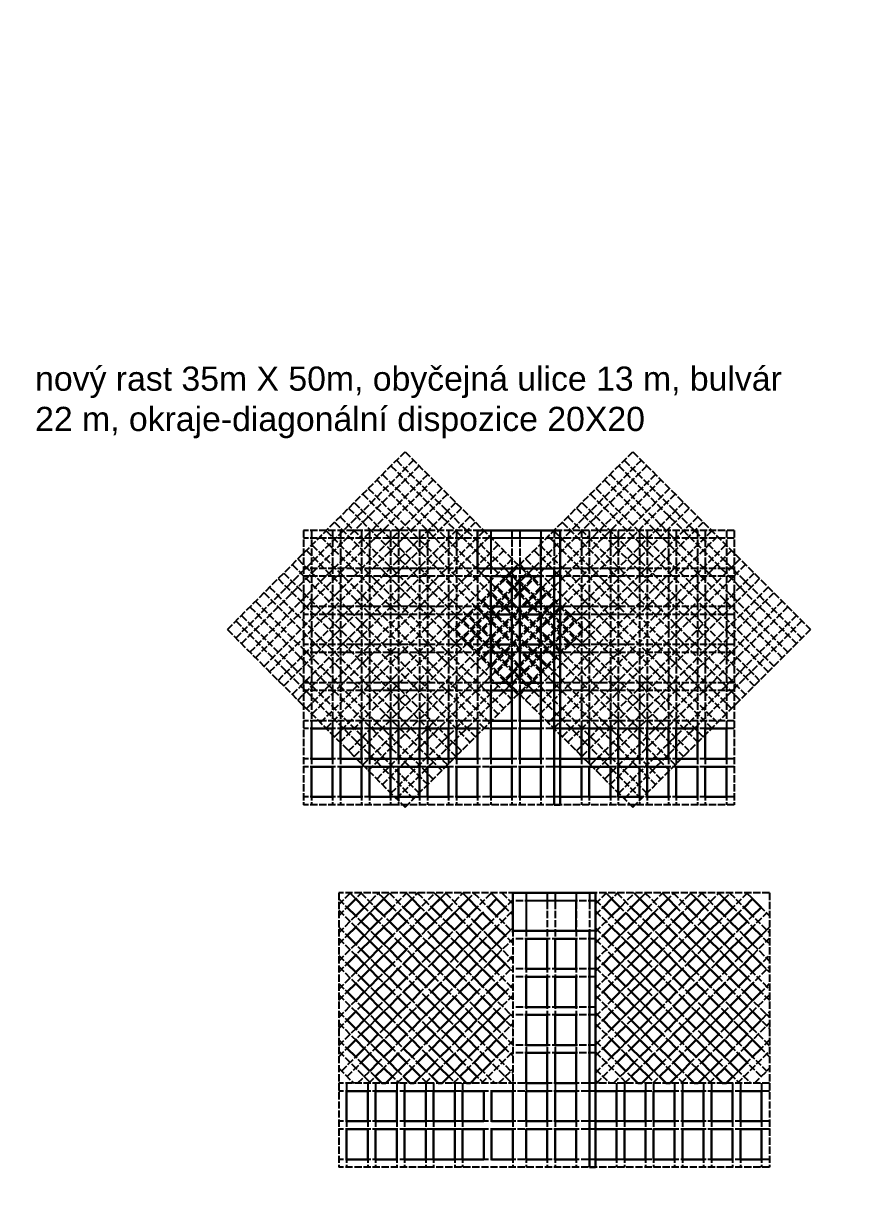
# Model space of a CAD drawing. Header units: millimetres. Extents: x -14568604 to 2614826, y -15966657 to 4339860.
# Drawn here: x -10697093 to -9324508, y 463822 to 2401841 of the extents above; entities that cross this region are included whole.
import ezdxf

# ---------------------------------------------------------------- set-up
doc = ezdxf.new("R2010")
doc.units = ezdxf.units.MM
doc.linetypes.add('ACAD_ISO02W100', pattern=[15, 12, -3])
doc.layers.add('master plan', color=7, linetype='Continuous', lineweight=30)
doc.layers.add('vodní plocha', color=130, linetype='Continuous', lineweight=30)
doc.layers.add('občanská vybavenost', color=170, linetype='Continuous')
doc.layers.add('základní mřížka', color=50, linetype='ACAD_ISO02W100')
doc.styles.get("Standard").update_dxf_attribs({"font": 'arial.ttf'})

msp = doc.modelspace()

# ---------------------------------------------------------------- linework, layer by layer
at = {"layer": 'master plan', "ltscale": 1000}
for p, q in [((-10161208.494, 939120.304), (-10147066.346, 953262.451)), ((-10147066.346, 953262.451), (-10132924.21, 939120.316)), ((-9737539.434, 939120.316), (-9723397.286, 953262.463)), ((-9723397.286, 953262.463), (-9709255.151, 939120.328)), ((-10147066.358, 924978.168), (-10161208.494, 939120.304)), ((-10132924.21, 939120.316), (-10147066.358, 924978.168)), ((-9723397.298, 924978.18), (-9737539.434, 939120.316)), ((-9709255.151, 939120.328), (-9723397.298, 924978.18))]:
    msp.add_line(p, q, dxfattribs=at)
for points in [[(-9923343.665, 1486912.282), (-9888343.665, 1486912.282), (-9888343.665, 1436912.282), (-9923343.665, 1436912.282), (-9923343.665, 1486912.282)], [(-9875343.665, 1486912.282), (-9875343.665, 1436912.282), (-9840343.665, 1436912.282), (-9840343.665, 1486912.282), (-9875343.665, 1486912.282)], [(-9923343.652, 1423912.277), (-9888343.652, 1423912.277), (-9888343.652, 1373912.277), (-9923343.652, 1373912.277), (-9923343.652, 1423912.277)], [(-9875343.652, 1423912.277), (-9875343.652, 1373912.277), (-9840343.652, 1373912.277), (-9840343.652, 1423912.277), (-9875343.652, 1423912.277)], [(-9923343.652, 1360912.277), (-9888343.652, 1360912.277), (-9888343.652, 1310912.277), (-9923343.652, 1310912.277), (-9923343.652, 1360912.277)], [(-9875343.652, 1360912.277), (-9875343.652, 1310912.277), (-9840343.652, 1310912.277), (-9840343.652, 1360912.277), (-9875343.652, 1360912.277)], [(-9923343.652, 1297912.277), (-9888343.652, 1297912.277), (-9888343.652, 1247912.277), (-9923343.652, 1247912.277), (-9923343.652, 1297912.277)], [(-9875343.652, 1297912.277), (-9875343.652, 1247912.277), (-9840343.652, 1247912.277), (-9840343.652, 1297912.277), (-9875343.652, 1297912.277)], [(-10220343.652, 1234912.277), (-10185343.652, 1234912.277), (-10185343.652, 1184912.277), (-10220343.652, 1184912.277), (-10220343.652, 1234912.277)], [(-10172343.652, 1234912.277), (-10172343.652, 1184912.277), (-10137343.652, 1184912.277), (-10137343.652, 1234912.277), (-10172343.652, 1234912.277)], [(-10124343.652, 1234912.272), (-10089343.652, 1234912.272), (-10089343.652, 1184912.272), (-10124343.652, 1184912.272), (-10124343.652, 1234912.272)], [(-10076343.652, 1234912.272), (-10076343.652, 1184912.272), (-10041343.652, 1184912.272), (-10041343.652, 1234912.272), (-10076343.652, 1234912.272)], [(-10028343.652, 1234912.267), (-9993343.652, 1234912.267), (-9993343.652, 1184912.267), (-10028343.652, 1184912.267), (-10028343.652, 1234912.267)], [(-9980343.652, 1234912.267), (-9980343.652, 1184912.267), (-9945343.652, 1184912.267), (-9945343.652, 1234912.267), (-9980343.652, 1234912.267)], [(-9923343.652, 1234912.277), (-9888343.652, 1234912.277), (-9888343.652, 1184912.277), (-9923343.652, 1184912.277), (-9923343.652, 1234912.277)], [(-9875343.652, 1234912.277), (-9875343.652, 1184912.277), (-9840343.652, 1184912.277), (-9840343.652, 1234912.277), (-9875343.652, 1234912.277)], [(-9808343.652, 1234912.277), (-9773343.652, 1234912.277), (-9773343.652, 1184912.277), (-9808343.652, 1184912.277), (-9808343.652, 1234912.277)], [(-9760343.652, 1234912.277), (-9760343.652, 1184912.277), (-9725343.652, 1184912.277), (-9725343.652, 1234912.277), (-9760343.652, 1234912.277)], [(-9712343.652, 1234912.277), (-9677343.652, 1234912.277), (-9677343.652, 1184912.277), (-9712343.652, 1184912.277), (-9712343.652, 1234912.277)], [(-9664343.652, 1234912.277), (-9664343.652, 1184912.277), (-9629343.652, 1184912.277), (-9629343.652, 1234912.277), (-9664343.652, 1234912.277)], [(-9616343.652, 1234912.277), (-9581343.652, 1234912.277), (-9581343.652, 1184912.277), (-9616343.652, 1184912.277), (-9616343.652, 1234912.277)], [(-9568343.652, 1234912.277), (-9568343.652, 1184912.277), (-9533343.652, 1184912.277), (-9533343.652, 1234912.277), (-9568343.652, 1234912.277)], [(-10220343.652, 1171912.277), (-10185343.652, 1171912.277), (-10185343.652, 1121912.277), (-10220343.652, 1121912.277), (-10220343.652, 1171912.277)], [(-10172343.652, 1171912.277), (-10172343.652, 1121912.277), (-10137343.652, 1121912.277), (-10137343.652, 1171912.277), (-10172343.652, 1171912.277)], [(-10124343.652, 1171912.277), (-10089343.652, 1171912.277), (-10089343.652, 1121912.277), (-10124343.652, 1121912.277), (-10124343.652, 1171912.277)], [(-10076343.652, 1171912.277), (-10076343.652, 1121912.277), (-10041343.652, 1121912.277), (-10041343.652, 1171912.277), (-10076343.652, 1171912.277)], [(-10028343.652, 1171912.277), (-9993343.652, 1171912.277), (-9993343.652, 1121912.277), (-10028343.652, 1121912.277), (-10028343.652, 1171912.277)], [(-9980343.652, 1171912.277), (-9980343.652, 1121912.277), (-9945343.652, 1121912.277), (-9945343.652, 1171912.277), (-9980343.652, 1171912.277)], [(-9923343.652, 1171912.277), (-9888343.652, 1171912.277), (-9888343.652, 1121912.277), (-9923343.652, 1121912.277), (-9923343.652, 1171912.277)], [(-9875343.652, 1171912.277), (-9875343.652, 1121912.277), (-9840343.652, 1121912.277), (-9840343.652, 1171912.277), (-9875343.652, 1171912.277)], [(-9808343.652, 1171912.277), (-9773343.652, 1171912.277), (-9773343.652, 1121912.277), (-9808343.652, 1121912.277), (-9808343.652, 1171912.277)], [(-9760343.652, 1171912.277), (-9760343.652, 1121912.277), (-9725343.652, 1121912.277), (-9725343.652, 1171912.277), (-9760343.652, 1171912.277)], [(-9712343.652, 1171912.277), (-9677343.652, 1171912.277), (-9677343.652, 1121912.277), (-9712343.652, 1121912.277), (-9712343.652, 1171912.277)], [(-9664343.652, 1171912.277), (-9664343.652, 1121912.277), (-9629343.652, 1121912.277), (-9629343.652, 1171912.277), (-9664343.652, 1171912.277)], [(-9616343.652, 1171912.277), (-9581343.652, 1171912.277), (-9581343.652, 1121912.277), (-9616343.652, 1121912.277), (-9616343.652, 1171912.277)], [(-9568343.652, 1171912.277), (-9568343.652, 1121912.277), (-9533343.652, 1121912.277), (-9533343.652, 1171912.277), (-9568343.652, 1171912.277)], [(-10086255.151, 939120.328), (-10100397.286, 924978.192), (-10114539.422, 939120.328), (-10100397.286, 953262.463), (-10086255.151, 939120.328)], [(-10053728.251, 924978.18), (-10039586.115, 939120.316), (-10053728.251, 953262.451), (-10067870.386, 939120.316), (-10053728.251, 924978.18)], [(-9993198.353, 939401.649), (-10007340.501, 925259.502), (-10021482.636, 939401.637), (-10007340.489, 953543.785), (-9993198.353, 939401.649)], [(-9946247.996, 939120.316), (-9960390.132, 924978.18), (-9974532.267, 939120.316), (-9960390.132, 953262.451), (-9946247.996, 939120.316)], [(-9913721.084, 924978.18), (-9899578.949, 939120.316), (-9913721.084, 953262.451), (-9927863.22, 939120.316), (-9913721.084, 924978.18)], [(-9662586.091, 939120.34), (-9676728.227, 924978.204), (-9690870.362, 939120.34), (-9676728.227, 953262.475), (-9662586.091, 939120.34)], [(-9630059.191, 924978.192), (-9615917.056, 939120.328), (-9630059.191, 953262.463), (-9644201.327, 939120.328), (-9630059.191, 924978.192)], [(-9569529.294, 939401.661), (-9583671.441, 925259.514), (-9597813.577, 939401.649), (-9583671.429, 953543.797), (-9569529.294, 939401.661)], [(-9522578.937, 939120.328), (-9536721.072, 924978.192), (-9550863.208, 939120.328), (-9536721.072, 953262.463), (-9522578.937, 939120.328)], [(-9490052.025, 924978.192), (-9475909.889, 939120.328), (-9490052.025, 953262.463), (-9504194.16, 939120.328), (-9490052.025, 924978.192)], [(-10109589.675, 915785.804), (-10123731.822, 901643.656), (-10137873.958, 915785.792), (-10123731.81, 929927.94), (-10109589.675, 915785.804)], [(-10062920.639, 915785.792), (-10077062.775, 901643.656), (-10091204.91, 915785.792), (-10077062.775, 929927.928), (-10062920.639, 915785.792)], [(-10044535.863, 915785.792), (-10030393.727, 901643.656), (-10016251.591, 915785.792), (-10030393.727, 929927.928), (-10044535.863, 915785.792)], [(-9969582.52, 915785.792), (-9983724.668, 901643.644), (-9997866.803, 915785.78), (-9983724.656, 929927.928), (-9969582.52, 915785.792)], [(-9922913.472, 915785.792), (-9937055.608, 901643.656), (-9951197.744, 915785.792), (-9937055.608, 929927.928), (-9922913.472, 915785.792)], [(-9685920.615, 915785.816), (-9700062.763, 901643.668), (-9714204.898, 915785.804), (-9700062.751, 929927.952), (-9685920.615, 915785.816)], [(-9639251.579, 915785.804), (-9653393.715, 901643.668), (-9667535.851, 915785.804), (-9653393.715, 929927.94), (-9639251.579, 915785.804)], [(-9620866.803, 915785.804), (-9606724.668, 901643.668), (-9592582.532, 915785.804), (-9606724.668, 929927.94), (-9620866.803, 915785.804)], [(-9545913.46, 915785.804), (-9560055.608, 901643.656), (-9574197.744, 915785.792), (-9560055.596, 929927.94), (-9545913.46, 915785.804)], [(-9499244.413, 915785.804), (-9513386.548, 901643.668), (-9527528.684, 915785.804), (-9513386.548, 929927.94), (-9499244.413, 915785.804)], [(-10147066.346, 878309.133), (-10132924.21, 892451.268), (-10147066.346, 906593.404), (-10161208.482, 892451.268), (-10147066.346, 878309.133)], [(-10086255.163, 892451.268), (-10100397.298, 878309.133), (-10114539.434, 892451.268), (-10100397.298, 906593.404), (-10086255.163, 892451.268)], [(-10053728.251, 878309.133), (-10039586.115, 892451.268), (-10053728.251, 906593.404), (-10067870.386, 892451.268), (-10053728.251, 878309.133)], [(-10007059.191, 878309.121), (-9992917.056, 892451.256), (-10007059.191, 906593.392), (-10021201.327, 892451.256), (-10007059.191, 878309.121)], [(-9946247.996, 892451.268), (-9960390.132, 878309.133), (-9974532.267, 892451.268), (-9960390.132, 906593.404), (-9946247.996, 892451.268)], [(-9899578.949, 892451.268), (-9913721.084, 878309.133), (-9927863.22, 892451.268), (-9913721.084, 906593.404), (-9899578.949, 892451.268)], [(-9723397.286, 878309.145), (-9709255.151, 892451.28), (-9723397.286, 906593.416), (-9737539.422, 892451.28), (-9723397.286, 878309.145)], [(-9662586.103, 892451.28), (-9676728.239, 878309.145), (-9690870.374, 892451.28), (-9676728.239, 906593.416), (-9662586.103, 892451.28)], [(-9630059.191, 878309.145), (-9615917.056, 892451.28), (-9630059.191, 906593.416), (-9644201.327, 892451.28), (-9630059.191, 878309.145)], [(-9583390.132, 878309.133), (-9569247.996, 892451.268), (-9583390.132, 906593.404), (-9597532.267, 892451.268), (-9583390.132, 878309.133)], [(-9522578.937, 892451.28), (-9536721.072, 878309.145), (-9550863.208, 892451.28), (-9536721.072, 906593.416), (-9522578.937, 892451.28)], [(-9475909.889, 892451.28), (-9490052.025, 878309.145), (-9504194.16, 892451.28), (-9490052.025, 906593.416), (-9475909.889, 892451.28)], [(-10109589.687, 869116.745), (-10123731.834, 854974.597), (-10137873.97, 869116.733), (-10123731.822, 883258.88), (-10109589.687, 869116.745)], [(-10062920.639, 869116.745), (-10077062.775, 854974.609), (-10091204.91, 869116.745), (-10077062.775, 883258.88), (-10062920.639, 869116.745)], [(-10044535.851, 869116.733), (-10030393.715, 854974.597), (-10016251.579, 869116.733), (-10030393.715, 883258.868), (-10044535.851, 869116.733)], [(-9969582.52, 869116.745), (-9983724.668, 854974.597), (-9997866.803, 869116.733), (-9983724.656, 883258.88), (-9969582.52, 869116.745)], [(-9922913.472, 869116.745), (-9937055.608, 854974.609), (-9951197.744, 869116.745), (-9937055.608, 883258.88), (-9922913.472, 869116.745)], [(-9865059.191, 887113.161), (-9830059.191, 887113.161), (-9830059.191, 837113.161), (-9865059.191, 837113.161), (-9865059.191, 887113.161)], [(-9817059.191, 887113.161), (-9817059.191, 837113.161), (-9782059.191, 837113.161), (-9782059.191, 887113.161), (-9817059.191, 887113.161)], [(-9685920.627, 869116.757), (-9700062.775, 854974.609), (-9714204.91, 869116.745), (-9700062.763, 883258.892), (-9685920.627, 869116.757)], [(-9639251.579, 869116.757), (-9653393.715, 854974.621), (-9667535.851, 869116.757), (-9653393.715, 883258.892), (-9639251.579, 869116.757)], [(-9620866.791, 869116.745), (-9606724.656, 854974.609), (-9592582.52, 869116.745), (-9606724.656, 883258.88), (-9620866.791, 869116.745)], [(-9545913.46, 869116.757), (-9560055.608, 854974.609), (-9574197.744, 869116.745), (-9560055.596, 883258.892), (-9545913.46, 869116.757)], [(-9499244.413, 869116.757), (-9513386.548, 854974.621), (-9527528.684, 869116.757), (-9513386.548, 883258.892), (-9499244.413, 869116.757)], [(-10147066.358, 831640.073), (-10132924.222, 845782.209), (-10147066.358, 859924.344), (-10161208.494, 845782.209), (-10147066.358, 831640.073)], [(-10086255.163, 845782.221), (-10100397.298, 831640.085), (-10114539.434, 845782.221), (-10100397.298, 859924.356), (-10086255.163, 845782.221)], [(-10053728.239, 831640.073), (-10039586.103, 845782.209), (-10053728.239, 859924.344), (-10067870.374, 845782.209), (-10053728.239, 831640.073)], [(-10007059.191, 831640.073), (-9992917.056, 845782.209), (-10007059.191, 859924.344), (-10021201.327, 845782.209), (-10007059.191, 831640.073)], [(-9946247.996, 845782.221), (-9960390.144, 831640.073), (-9974532.279, 845782.209), (-9960390.132, 859924.356), (-9946247.996, 845782.221)], [(-9927863.232, 845782.209), (-9913721.096, 831640.073), (-9899578.961, 845782.209), (-9913721.096, 859924.344), (-9927863.232, 845782.209)], [(-9723397.298, 831640.085), (-9709255.163, 845782.221), (-9723397.298, 859924.356), (-9737539.434, 845782.221), (-9723397.298, 831640.085)], [(-9662586.103, 845782.233), (-9676728.239, 831640.097), (-9690870.374, 845782.233), (-9676728.239, 859924.368), (-9662586.103, 845782.233)], [(-9630059.179, 831640.085), (-9615917.044, 845782.221), (-9630059.179, 859924.356), (-9644201.315, 845782.221), (-9630059.179, 831640.085)], [(-9583390.132, 831640.085), (-9569247.996, 845782.221), (-9583390.132, 859924.356), (-9597532.267, 845782.221), (-9583390.132, 831640.085)], [(-9522578.937, 845782.233), (-9536721.084, 831640.085), (-9550863.22, 845782.221), (-9536721.072, 859924.368), (-9522578.937, 845782.233)], [(-9504194.172, 845782.221), (-9490052.037, 831640.085), (-9475909.901, 845782.221), (-9490052.037, 859924.356), (-9504194.172, 845782.221)], [(-10109589.687, 822447.697), (-10123731.834, 808305.549), (-10137873.97, 822447.685), (-10123731.822, 836589.833), (-10109589.687, 822447.697)], [(-10062920.627, 822447.685), (-10077062.763, 808305.549), (-10091204.898, 822447.685), (-10077062.763, 836589.821), (-10062920.627, 822447.685)], [(-10044535.851, 822447.685), (-10030393.715, 808305.549), (-10016251.579, 822447.685), (-10030393.715, 836589.821), (-10044535.851, 822447.685)], [(-9983724.668, 808305.549), (-9969582.532, 822447.685), (-9983724.668, 836589.821), (-9997866.803, 822447.685), (-9983724.668, 808305.549)], [(-9937055.62, 808305.549), (-9922913.484, 822447.685), (-9937055.62, 836589.821), (-9951197.756, 822447.685), (-9937055.62, 808305.549)], [(-9685920.627, 822447.709), (-9700062.775, 808305.561), (-9714204.91, 822447.697), (-9700062.763, 836589.845), (-9685920.627, 822447.709)], [(-9639251.567, 822447.697), (-9653393.703, 808305.561), (-9667535.839, 822447.697), (-9653393.703, 836589.833), (-9639251.567, 822447.697)], [(-9620866.791, 822447.697), (-9606724.656, 808305.561), (-9592582.52, 822447.697), (-9606724.656, 836589.833), (-9620866.791, 822447.697)], [(-9560055.608, 808305.561), (-9545913.472, 822447.697), (-9560055.608, 836589.833), (-9574197.744, 822447.697), (-9560055.608, 808305.561)], [(-9513386.56, 808305.561), (-9499244.425, 822447.697), (-9513386.56, 836589.833), (-9527528.696, 822447.697), (-9513386.56, 808305.561)], [(-9865059.179, 824113.156), (-9830059.179, 824113.156), (-9830059.179, 774113.156), (-9865059.179, 774113.156), (-9865059.179, 824113.156)], [(-9817059.179, 824113.156), (-9817059.179, 774113.156), (-9782059.179, 774113.156), (-9782059.179, 824113.156), (-9817059.179, 824113.156)], [(-10147066.358, 784971.026), (-10132924.222, 799113.161), (-10147066.358, 813255.297), (-10161208.494, 799113.161), (-10147066.358, 784971.026)], [(-10086255.151, 799113.161), (-10100397.286, 784971.026), (-10114539.422, 799113.161), (-10100397.286, 813255.297), (-10086255.151, 799113.161)], [(-10053728.239, 784971.026), (-10039586.103, 799113.161), (-10053728.239, 813255.297), (-10067870.374, 799113.161), (-10053728.239, 784971.026)], [(-10021201.327, 799113.161), (-10007059.191, 784971.026), (-9992917.056, 799113.161), (-10007059.191, 813255.297), (-10021201.327, 799113.161)], [(-9974532.279, 799113.161), (-9960390.144, 784971.026), (-9946248.008, 799113.161), (-9960390.144, 813255.297), (-9974532.279, 799113.161)], [(-9927863.22, 799113.149), (-9913721.084, 784971.014), (-9899578.949, 799113.149), (-9913721.084, 813255.285), (-9927863.22, 799113.149)], [(-9723397.298, 784971.038), (-9709255.163, 799113.173), (-9723397.298, 813255.309), (-9737539.434, 799113.173), (-9723397.298, 784971.038)], [(-9662586.091, 799113.173), (-9676728.227, 784971.038), (-9690870.362, 799113.173), (-9676728.227, 813255.309), (-9662586.091, 799113.173)], [(-9630059.179, 784971.038), (-9615917.044, 799113.173), (-9630059.179, 813255.309), (-9644201.315, 799113.173), (-9630059.179, 784971.038)], [(-9597532.267, 799113.173), (-9583390.132, 784971.038), (-9569247.996, 799113.173), (-9583390.132, 813255.309), (-9597532.267, 799113.173)], [(-9550863.22, 799113.173), (-9536721.084, 784971.038), (-9522578.949, 799113.173), (-9536721.084, 813255.309), (-9550863.22, 799113.173)], [(-9504194.16, 799113.161), (-9490052.025, 784971.026), (-9475909.889, 799113.161), (-9490052.025, 813255.297), (-9504194.16, 799113.161)], [(-10109589.675, 775778.637), (-10123731.822, 761636.49), (-10137873.958, 775778.625), (-10123731.81, 789920.773), (-10109589.675, 775778.637)], [(-10062920.627, 775778.637), (-10077062.763, 761636.502), (-10091204.898, 775778.637), (-10077062.763, 789920.773), (-10062920.627, 775778.637)], [(-10030393.715, 761636.502), (-10016251.579, 775778.637), (-10030393.715, 789920.773), (-10044535.851, 775778.637), (-10030393.715, 761636.502)], [(-9983724.668, 761636.502), (-9969582.532, 775778.637), (-9983724.668, 789920.773), (-9997866.803, 775778.637), (-9983724.668, 761636.502)], [(-9937055.608, 761636.49), (-9922913.472, 775778.625), (-9937055.608, 789920.761), (-9951197.744, 775778.625), (-9937055.608, 761636.49)], [(-9685920.615, 775778.649), (-9700062.763, 761636.502), (-9714204.898, 775778.637), (-9700062.751, 789920.785), (-9685920.615, 775778.649)], [(-9639251.567, 775778.649), (-9653393.703, 761636.514), (-9667535.839, 775778.649), (-9653393.703, 789920.785), (-9639251.567, 775778.649)], [(-9606724.656, 761636.514), (-9592582.52, 775778.649), (-9606724.656, 789920.785), (-9620866.791, 775778.649), (-9606724.656, 761636.514)], [(-9560055.608, 761636.514), (-9545913.472, 775778.649), (-9560055.608, 789920.785), (-9574197.744, 775778.649), (-9560055.608, 761636.514)], [(-9513386.548, 761636.502), (-9499244.413, 775778.637), (-9513386.548, 789920.773), (-9527528.684, 775778.637), (-9513386.548, 761636.502)], [(-10147066.346, 738301.966), (-10132924.21, 752444.102), (-10147066.346, 766586.237), (-10161208.482, 752444.102), (-10147066.346, 738301.966)], [(-10086255.151, 752444.114), (-10100397.286, 738301.978), (-10114539.422, 752444.114), (-10100397.286, 766586.249), (-10086255.151, 752444.114)], [(-10039586.103, 752444.114), (-10053728.239, 738301.978), (-10067870.374, 752444.114), (-10053728.239, 766586.249), (-10039586.103, 752444.114)], [(-9992917.056, 752444.114), (-10007059.191, 738301.978), (-10021201.327, 752444.114), (-10007059.191, 766586.249), (-9992917.056, 752444.114)], [(-9946247.996, 752444.102), (-9960390.132, 738301.966), (-9974532.267, 752444.102), (-9960390.132, 766586.237), (-9946247.996, 752444.102)], [(-9927863.22, 752444.102), (-9913721.084, 738301.966), (-9899578.949, 752444.102), (-9913721.084, 766586.237), (-9927863.22, 752444.102)], [(-9865059.179, 761113.156), (-9830059.179, 761113.156), (-9830059.179, 711113.156), (-9865059.179, 711113.156), (-9865059.179, 761113.156)], [(-9817059.179, 761113.156), (-9817059.179, 711113.156), (-9782059.179, 711113.156), (-9782059.179, 761113.156), (-9817059.179, 761113.156)], [(-9723397.286, 738301.978), (-9709255.151, 752444.114), (-9723397.286, 766586.249), (-9737539.422, 752444.114), (-9723397.286, 738301.978)], [(-9662586.091, 752444.126), (-9676728.227, 738301.99), (-9690870.362, 752444.126), (-9676728.227, 766586.261), (-9662586.091, 752444.126)], [(-9615917.044, 752444.126), (-9630059.179, 738301.99), (-9644201.315, 752444.126), (-9630059.179, 766586.261), (-9615917.044, 752444.126)], [(-9569247.996, 752444.126), (-9583390.132, 738301.99), (-9597532.267, 752444.126), (-9583390.132, 766586.261), (-9569247.996, 752444.126)], [(-9522578.937, 752444.114), (-9536721.072, 738301.978), (-9550863.208, 752444.114), (-9536721.072, 766586.249), (-9522578.937, 752444.114)], [(-9504194.16, 752444.114), (-9490052.025, 738301.978), (-9475909.889, 752444.114), (-9490052.025, 766586.249), (-9504194.16, 752444.114)], [(-10109589.675, 729109.59), (-10123731.822, 714967.442), (-10137873.958, 729109.578), (-10123731.81, 743251.725), (-10109589.675, 729109.59)], [(-10062920.627, 729109.59), (-10077062.763, 714967.454), (-10091204.898, 729109.59), (-10077062.763, 743251.725), (-10062920.627, 729109.59)], [(-10016251.579, 729109.59), (-10030393.715, 714967.454), (-10044535.851, 729109.59), (-10030393.715, 743251.725), (-10016251.579, 729109.59)], [(-9969582.52, 729109.578), (-9983724.656, 714967.442), (-9997866.791, 729109.578), (-9983724.656, 743251.713), (-9969582.52, 729109.578)], [(-9951197.744, 729109.578), (-9937055.608, 714967.442), (-9922913.472, 729109.578), (-9937055.608, 743251.713), (-9951197.744, 729109.578)], [(-9685920.615, 729109.602), (-9700062.763, 714967.454), (-9714204.898, 729109.59), (-9700062.751, 743251.737), (-9685920.615, 729109.602)], [(-9639251.567, 729109.602), (-9653393.703, 714967.466), (-9667535.839, 729109.602), (-9653393.703, 743251.737), (-9639251.567, 729109.602)], [(-9592582.52, 729109.602), (-9606724.656, 714967.466), (-9620866.791, 729109.602), (-9606724.656, 743251.737), (-9592582.52, 729109.602)], [(-9545913.46, 729109.59), (-9560055.596, 714967.454), (-9574197.732, 729109.59), (-9560055.596, 743251.725), (-9545913.46, 729109.59)], [(-9527528.684, 729109.59), (-9513386.548, 714967.454), (-9499244.413, 729109.59), (-9513386.548, 743251.725), (-9527528.684, 729109.59)], [(-10147066.346, 691632.918), (-10132924.21, 705775.054), (-10147066.346, 719917.19), (-10161208.482, 705775.054), (-10147066.346, 691632.918)], [(-10086255.151, 705775.066), (-10100397.298, 691632.918), (-10114539.434, 705775.054), (-10100397.286, 719917.202), (-10086255.151, 705775.066)], [(-10039586.103, 705775.066), (-10053728.251, 691632.918), (-10067870.386, 705775.054), (-10053728.239, 719917.202), (-10039586.103, 705775.066)], [(-9992917.044, 705775.054), (-10007059.191, 691632.906), (-10021201.327, 705775.042), (-10007059.179, 719917.19), (-9992917.044, 705775.054)], [(-9974532.267, 705775.054), (-9960390.132, 691632.918), (-9946247.996, 705775.054), (-9960390.132, 719917.19), (-9974532.267, 705775.054)], [(-9913721.084, 691632.918), (-9899578.949, 705775.054), (-9913721.084, 719917.19), (-9927863.22, 705775.054), (-9913721.084, 691632.918)], [(-9723397.286, 691632.93), (-9709255.151, 705775.066), (-9723397.286, 719917.202), (-9737539.422, 705775.066), (-9723397.286, 691632.93)], [(-9662586.091, 705775.078), (-9676728.239, 691632.93), (-9690870.374, 705775.066), (-9676728.227, 719917.214), (-9662586.091, 705775.078)], [(-9615917.044, 705775.078), (-9630059.191, 691632.93), (-9644201.327, 705775.066), (-9630059.179, 719917.214), (-9615917.044, 705775.078)], [(-9569247.984, 705775.066), (-9583390.132, 691632.918), (-9597532.267, 705775.054), (-9583390.12, 719917.202), (-9569247.984, 705775.066)], [(-9550863.208, 705775.066), (-9536721.072, 691632.93), (-9522578.937, 705775.066), (-9536721.072, 719917.202), (-9550863.208, 705775.066)], [(-9490052.025, 691632.93), (-9475909.889, 705775.066), (-9490052.025, 719917.202), (-9504194.16, 705775.066), (-9490052.025, 691632.93)], [(-9865059.179, 698113.156), (-9830059.179, 698113.156), (-9830059.179, 648113.156), (-9865059.179, 648113.156), (-9865059.179, 698113.156)], [(-9817059.179, 698113.156), (-9817059.179, 648113.156), (-9782059.179, 648113.156), (-9782059.179, 698113.156), (-9817059.179, 698113.156)], [(-10123731.822, 668298.395), (-10109589.687, 682440.53), (-10123731.822, 696582.666), (-10137873.958, 682440.53), (-10123731.822, 668298.395)], [(-10077062.775, 668298.395), (-10062920.639, 682440.53), (-10077062.775, 696582.666), (-10091204.91, 682440.53), (-10077062.775, 668298.395)], [(-10030393.715, 668298.383), (-10016251.579, 682440.518), (-10030393.715, 696582.654), (-10044535.851, 682440.518), (-10030393.715, 668298.383)], [(-9997866.803, 682440.518), (-9983724.668, 668298.383), (-9969582.52, 682440.53), (-9983724.656, 696582.666), (-9997866.803, 682440.518)], [(-9937055.608, 668298.395), (-9922913.472, 682440.53), (-9937055.608, 696582.666), (-9951197.744, 682440.53), (-9937055.608, 668298.395)], [(-9700062.763, 668298.407), (-9685920.627, 682440.542), (-9700062.763, 696582.678), (-9714204.898, 682440.542), (-9700062.763, 668298.407)], [(-9653393.715, 668298.407), (-9639251.579, 682440.542), (-9653393.715, 696582.678), (-9667535.851, 682440.542), (-9653393.715, 668298.407)], [(-9606724.656, 668298.395), (-9592582.52, 682440.53), (-9606724.656, 696582.666), (-9620866.791, 682440.53), (-9606724.656, 668298.395)], [(-9574197.744, 682440.53), (-9560055.608, 668298.395), (-9545913.46, 682440.542), (-9560055.596, 696582.678), (-9574197.744, 682440.53)], [(-9513386.548, 668298.407), (-9499244.413, 682440.542), (-9513386.548, 696582.678), (-9527528.684, 682440.542), (-9513386.548, 668298.407)], [(-10103546.589, 648113.161), (-10097248.008, 648113.161), (-10086255.163, 659106.006), (-10100397.298, 673248.142), (-10114539.434, 659106.006), (-10103546.589, 648113.161)], [(-10056877.541, 648113.161), (-10050578.937, 648113.161), (-10039586.103, 659105.994), (-10053728.239, 673248.13), (-10067870.386, 659106.006), (-10056877.541, 648113.161)], [(-9992917.056, 659105.994), (-10003909.889, 648113.161), (-10010208.494, 648113.161), (-10021201.327, 659105.994), (-10007059.191, 673248.13), (-9992917.056, 659105.994)], [(-9946247.996, 659106.006), (-9957240.841, 648113.161), (-9963539.446, 648113.161), (-9974532.279, 659105.994), (-9960390.132, 673248.142), (-9946248.008, 659105.994)], [(-9679877.529, 648113.173), (-9673578.949, 648113.173), (-9662586.103, 659106.018), (-9676728.239, 673248.154), (-9690870.374, 659106.018), (-9679877.529, 648113.173)], [(-9633208.482, 648113.173), (-9626909.877, 648113.173), (-9615917.044, 659106.006), (-9630059.179, 673248.142), (-9644201.327, 659106.018), (-9633208.482, 648113.173)], [(-9569247.996, 659106.006), (-9580240.829, 648113.173), (-9586539.434, 648113.173), (-9597532.267, 659106.006), (-9583390.132, 673248.142), (-9569247.996, 659106.006)], [(-9522578.937, 659106.018), (-9533571.782, 648113.173), (-9539870.386, 648113.173), (-9550863.22, 659106.006), (-9536721.072, 673248.154), (-9522578.949, 659106.006)], [(-10162059.179, 635113.156), (-10127059.179, 635113.156), (-10127059.179, 585113.156), (-10162059.179, 585113.156), (-10162059.179, 635113.156)], [(-10114059.179, 635113.156), (-10114059.179, 585113.156), (-10079059.179, 585113.156), (-10079059.179, 635113.156), (-10114059.179, 635113.156)], [(-10066059.179, 635113.151), (-10031059.179, 635113.151), (-10031059.179, 585113.151), (-10066059.179, 585113.151), (-10066059.179, 635113.151)], [(-10018059.179, 635113.151), (-10018059.179, 585113.151), (-9983059.179, 585113.151), (-9983059.179, 635113.151), (-10018059.179, 635113.151)], [(-9970059.179, 635113.146), (-9935059.179, 635113.146), (-9935059.179, 585113.146), (-9970059.179, 585113.146), (-9970059.179, 635113.146)], [(-9922059.179, 635113.146), (-9922059.179, 585113.146), (-9887059.179, 585113.146), (-9887059.179, 635113.146), (-9922059.179, 635113.146)], [(-9865059.179, 635113.156), (-9830059.179, 635113.156), (-9830059.179, 585113.156), (-9865059.179, 585113.156), (-9865059.179, 635113.156)], [(-9817059.179, 635113.156), (-9817059.179, 585113.156), (-9782059.179, 585113.156), (-9782059.179, 635113.156), (-9817059.179, 635113.156)], [(-9750059.179, 635113.156), (-9715059.179, 635113.156), (-9715059.179, 585113.156), (-9750059.179, 585113.156), (-9750059.179, 635113.156)], [(-9702059.179, 635113.156), (-9702059.179, 585113.156), (-9667059.179, 585113.156), (-9667059.179, 635113.156), (-9702059.179, 635113.156)], [(-9654059.179, 635113.156), (-9619059.179, 635113.156), (-9619059.179, 585113.156), (-9654059.179, 585113.156), (-9654059.179, 635113.156)], [(-9606059.179, 635113.156), (-9606059.179, 585113.156), (-9571059.179, 585113.156), (-9571059.179, 635113.156), (-9606059.179, 635113.156)], [(-9558059.179, 635113.156), (-9523059.179, 635113.156), (-9523059.179, 585113.156), (-9558059.179, 585113.156), (-9558059.179, 635113.156)], [(-9510059.179, 635113.156), (-9510059.179, 585113.156), (-9475059.179, 585113.156), (-9475059.179, 635113.156), (-9510059.179, 635113.156)], [(-10162059.179, 572113.156), (-10127059.179, 572113.156), (-10127059.179, 522113.156), (-10162059.179, 522113.156), (-10162059.179, 572113.156)], [(-10114059.179, 572113.156), (-10114059.179, 522113.156), (-10079059.179, 522113.156), (-10079059.179, 572113.156), (-10114059.179, 572113.156)], [(-10066059.179, 572113.156), (-10031059.179, 572113.156), (-10031059.179, 522113.156), (-10066059.179, 522113.156), (-10066059.179, 572113.156)], [(-10018059.179, 572113.156), (-10018059.179, 522113.156), (-9983059.179, 522113.156), (-9983059.179, 572113.156), (-10018059.179, 572113.156)], [(-9970059.179, 572113.156), (-9935059.179, 572113.156), (-9935059.179, 522113.156), (-9970059.179, 522113.156), (-9970059.179, 572113.156)], [(-9922059.179, 572113.156), (-9922059.179, 522113.156), (-9887059.179, 522113.156), (-9887059.179, 572113.156), (-9922059.179, 572113.156)], [(-9865059.179, 572113.156), (-9830059.179, 572113.156), (-9830059.179, 522113.156), (-9865059.179, 522113.156), (-9865059.179, 572113.156)], [(-9817059.179, 572113.156), (-9817059.179, 522113.156), (-9782059.179, 522113.156), (-9782059.179, 572113.156), (-9817059.179, 572113.156)], [(-9750059.179, 572113.156), (-9715059.179, 572113.156), (-9715059.179, 522113.156), (-9750059.179, 522113.156), (-9750059.179, 572113.156)], [(-9702059.179, 572113.156), (-9702059.179, 522113.156), (-9667059.179, 522113.156), (-9667059.179, 572113.156), (-9702059.179, 572113.156)], [(-9654059.179, 572113.156), (-9619059.179, 572113.156), (-9619059.179, 522113.156), (-9654059.179, 522113.156), (-9654059.179, 572113.156)], [(-9606059.179, 572113.156), (-9606059.179, 522113.156), (-9571059.179, 522113.156), (-9571059.179, 572113.156), (-9606059.179, 572113.156)], [(-9558059.179, 572113.156), (-9523059.179, 572113.156), (-9523059.179, 522113.156), (-9558059.179, 522113.156), (-9558059.179, 572113.156)], [(-9510059.179, 572113.156), (-9510059.179, 522113.156), (-9475059.179, 522113.156), (-9475059.179, 572113.156), (-9510059.179, 572113.156)]]:
    msp.add_lwpolyline(points, dxfattribs=at)
at = {"layer": 'občanská vybavenost', "ltscale": 1000}
for points in [[(-9923343.665, 1549912.282), (-9923343.665, 1499912.282), (-9840343.665, 1499912.282), (-9840343.665, 1549912.282), (-9923343.665, 1549912.282)], [(-9865059.191, 950113.161), (-9865059.191, 900113.161), (-9782059.191, 900113.161), (-9782059.191, 950113.161), (-9865059.191, 950113.161)]]:
    msp.add_lwpolyline(points, dxfattribs=at)
at = {"layer": 'vodní plocha', "ltscale": 1000}
for points in [[(-9808343.665, 1108912.282), (-9808343.665, 1562912.282), (-9945343.665, 1562912.282)], [(-9818343.665, 1499912.282), (-9945343.665, 1499912.282), (-9945343.665, 1562912.282)], [(-9818343.665, 1499912.282), (-9818343.665, 1108912.282)], [(-9818343.665, 1108912.282), (-9808343.665, 1108912.282)], [(-9750059.191, 509113.161), (-9750059.191, 963113.161), (-9887059.191, 963113.161)], [(-9760059.191, 900113.161), (-9887059.191, 900113.161), (-9887059.191, 963113.161)], [(-9760059.191, 900113.161), (-9760059.191, 509113.161)], [(-9760059.191, 509113.161), (-9750059.191, 509113.161)]]:
    msp.add_lwpolyline(points, dxfattribs=at)
at = {"layer": 'základní mřížka', "ltscale": 1000}
for points in [[(-10359500.11, 1398912.282), (-10065343.665, 1693068.727)], [(-10065343.659, 1693068.722), (-9771187.22, 1398912.282)], [(-9982500.11, 1398912.282), (-9688343.665, 1693068.727)], [(-9688343.659, 1693068.722), (-9394187.22, 1398912.282)], [(-10345357.974, 1384770.147), (-10051201.529, 1678926.592)], [(-10336165.586, 1375577.759), (-10042009.141, 1669734.204)], [(-10088678.183, 1669734.198), (-9794521.744, 1375577.759)], [(-10079485.795, 1678926.586), (-9785329.356, 1384770.147)], [(-9968357.974, 1384770.147), (-9674201.529, 1678926.592)], [(-9959165.586, 1375577.759), (-9665009.141, 1669734.204)], [(-9711678.183, 1669734.198), (-9417521.744, 1375577.759)], [(-9702485.795, 1678926.586), (-9408329.356, 1384770.147)], [(-10322023.451, 1361435.623), (-10027867.006, 1655592.068)], [(-10102820.319, 1655592.062), (-9808663.879, 1361435.623)], [(-9945023.451, 1361435.623), (-9650867.006, 1655592.068)], [(-9725820.319, 1655592.062), (-9431663.879, 1361435.623)], [(-10312831.062, 1352243.235), (-10018674.617, 1646399.68)], [(-10312831.062, 1352243.235), (-10018674.617, 1646399.68)], [(-10298688.927, 1338101.099), (-10004532.482, 1632257.544)], [(-10126154.842, 1632257.538), (-9831998.403, 1338101.099)], [(-10112012.707, 1646399.674), (-9817856.268, 1352243.235)], [(-10112012.707, 1646399.674), (-9817856.268, 1352243.235)], [(-9935831.062, 1352243.235), (-9641674.617, 1646399.68)], [(-9935831.062, 1352243.235), (-9641674.617, 1646399.68)], [(-9921688.927, 1338101.099), (-9627532.482, 1632257.544)], [(-9749154.842, 1632257.538), (-9454998.403, 1338101.099)], [(-9735012.707, 1646399.674), (-9440856.268, 1352243.235)], [(-9735012.707, 1646399.674), (-9440856.268, 1352243.235)], [(-10289496.539, 1328908.711), (-9995340.094, 1623065.156)], [(-10275354.403, 1314766.575), (-9981197.958, 1608923.02)], [(-10149489.366, 1608923.015), (-9855332.927, 1314766.575)], [(-10135347.231, 1623065.15), (-9841190.791, 1328908.711)], [(-9912496.539, 1328908.711), (-9618340.094, 1623065.156)], [(-9898354.403, 1314766.575), (-9604197.958, 1608923.02)], [(-9772489.366, 1608923.015), (-9478332.927, 1314766.575)], [(-9758347.231, 1623065.15), (-9464190.791, 1328908.711)], [(-10266162.015, 1305574.187), (-9972005.57, 1599730.632)], [(-10266162.006, 1305574.172), (-9972005.558, 1599730.62)], [(-10158681.769, 1599730.617), (-9864525.327, 1305574.175)], [(-10158681.754, 1599730.627), (-9864525.315, 1305574.187)], [(-9889162.015, 1305574.187), (-9595005.57, 1599730.632)], [(-9889162.006, 1305574.172), (-9595005.558, 1599730.62)], [(-9781681.769, 1599730.617), (-9487525.327, 1305574.175)], [(-9781681.754, 1599730.627), (-9487525.315, 1305574.187)], [(-10252019.87, 1291432.037), (-9957863.422, 1585588.485)], [(-10242827.482, 1282239.649), (-9948671.034, 1576396.097)], [(-10182016.293, 1576396.094), (-9887859.851, 1282239.652)], [(-10172823.905, 1585588.482), (-9878667.463, 1291432.04)], [(-9875019.87, 1291432.037), (-9580863.422, 1585588.485)], [(-9865827.482, 1282239.649), (-9571671.034, 1576396.097)], [(-9805016.293, 1576396.094), (-9510859.851, 1282239.652)], [(-9795823.905, 1585588.482), (-9501667.463, 1291432.04)], [(-9520343.665, 1562912.282), (-10233343.665, 1562912.282)], [(-10233343.665, 1562912.282), (-10233343.665, 1108912.282)], [(-10228685.346, 1268097.513), (-9934528.898, 1562253.961)], [(-10220343.665, 1562912.282), (-10220343.665, 1108912.282)], [(-10219492.958, 1258905.125), (-9925336.51, 1553061.573)], [(-10219492.958, 1258905.125), (-9925336.51, 1553061.573)], [(-10205350.817, 1553061.57), (-9911194.375, 1258905.128)], [(-10205350.817, 1553061.57), (-9911194.375, 1258905.128)], [(-10196158.429, 1562253.958), (-9902001.987, 1268097.516)], [(-10185343.665, 1562912.282), (-10185343.665, 1108912.282)], [(-10185343.665, 1562912.282), (-10185343.665, 1108912.282)], [(-10172343.665, 1562912.282), (-10172343.665, 1108912.282)], [(-10137343.665, 1562912.282), (-10137343.665, 1108912.282)], [(-10137343.665, 1562912.282), (-10137343.665, 1108912.282)], [(-10124343.665, 1562912.282), (-10124343.665, 1108912.282)], [(-10089343.665, 1562912.282), (-10089343.665, 1107912.282)], [(-10089343.665, 1562912.282), (-10089343.665, 1107912.282)], [(-10076343.665, 1562912.282), (-10076343.665, 1107912.282)], [(-10041343.665, 1562912.282), (-10041343.665, 1108912.282)], [(-10041343.665, 1562912.282), (-10041343.665, 1108912.282)], [(-10028343.665, 1562912.282), (-10028343.665, 1108912.282)], [(-9993343.665, 1562912.282), (-9993343.665, 1108912.282)], [(-9980343.665, 1562912.282), (-9980343.665, 1108912.282)], [(-9945343.665, 1562912.282), (-9945343.665, 1108912.282)], [(-9923343.665, 1562912.282), (-9923343.665, 1108912.282)], [(-9888343.665, 1562912.282), (-9888343.665, 1107912.282)], [(-9875343.665, 1562912.282), (-9875343.665, 1107912.282)], [(-9851685.346, 1268097.513), (-9557528.898, 1562253.961)], [(-9842492.958, 1258905.125), (-9548336.51, 1553061.573)], [(-9842492.958, 1258905.125), (-9548336.51, 1553061.573)], [(-9840343.665, 1562912.282), (-9840343.665, 1108912.282)], [(-9828350.817, 1553061.57), (-9534194.375, 1258905.128)], [(-9828350.817, 1553061.57), (-9534194.375, 1258905.128)], [(-9819158.429, 1562253.958), (-9525001.987, 1268097.516)], [(-9818343.665, 1562912.282), (-9818343.665, 1108912.282)], [(-9808343.665, 1562912.282), (-9808343.665, 1108912.282)], [(-9773343.665, 1562912.282), (-9773343.665, 1108912.282)], [(-9773343.665, 1562912.282), (-9773343.665, 1108912.282)], [(-9760343.665, 1562912.282), (-9760343.665, 1108912.282)], [(-9725343.665, 1562912.282), (-9725343.665, 1108912.282)], [(-9712343.665, 1562912.282), (-9712343.665, 1108912.282)], [(-9712343.665, 1562912.282), (-9712343.665, 1108912.282)], [(-9677343.665, 1562912.282), (-9677343.665, 1108912.282)], [(-9664343.665, 1562912.282), (-9664343.665, 1108912.282)], [(-9664343.665, 1562912.282), (-9664343.665, 1108912.282)], [(-9629343.665, 1562912.282), (-9629343.665, 1108912.282)], [(-9616343.665, 1562912.282), (-9616343.665, 1108912.282)], [(-9616343.665, 1562912.282), (-9616343.665, 1108912.282)], [(-9581343.665, 1562912.282), (-9581343.665, 1108912.282)], [(-9568343.665, 1562912.282), (-9568343.665, 1108912.282)], [(-9568343.665, 1562912.282), (-9568343.665, 1108912.282)], [(-9533343.665, 1562912.282), (-9533343.665, 1108912.282)], [(-9520343.665, 1562912.282), (-9520343.665, 1108912.282)], [(-9520343.665, 1549912.282), (-10233343.665, 1549912.282)], [(-10219492.952, 1538919.434), (-9925336.51, 1244762.992)], [(-10205350.823, 1244762.989), (-9911194.375, 1538919.437)], [(-9842492.952, 1538919.434), (-9548336.51, 1244762.992)], [(-9828350.823, 1244762.989), (-9534194.375, 1538919.437)], [(-10242827.476, 1515584.91), (-9948671.034, 1221428.468)], [(-10228685.341, 1529727.046), (-9934528.898, 1235570.604)], [(-10196158.434, 1235570.601), (-9902001.987, 1529727.049)], [(-10182016.299, 1221428.465), (-9887859.851, 1515584.913)], [(-9865827.476, 1515584.91), (-9571671.034, 1221428.468)], [(-9851685.341, 1529727.046), (-9557528.898, 1235570.604)], [(-9819158.434, 1235570.601), (-9525001.987, 1529727.049)], [(-9805016.299, 1221428.465), (-9510859.851, 1515584.913)], [(-10252019.879, 1506392.513), (-9957863.434, 1212236.068)], [(-10252019.864, 1506392.522), (-9957863.422, 1212236.08)], [(-9520343.665, 1499912.282), (-10233343.665, 1499912.282)], [(-10172823.911, 1212236.077), (-9878667.463, 1506392.525)], [(-10172823.902, 1212236.062), (-9878667.451, 1506392.513)], [(-9875019.879, 1506392.513), (-9580863.434, 1212236.068)], [(-9875019.864, 1506392.522), (-9580863.422, 1212236.08)], [(-9795823.911, 1212236.077), (-9501667.463, 1506392.525)], [(-9795823.902, 1212236.062), (-9501667.451, 1506392.513)], [(-10275354.403, 1483057.989), (-9981197.958, 1188901.544)], [(-10266162.015, 1492250.378), (-9972005.57, 1198093.933)], [(-9520343.665, 1486912.282), (-10233343.665, 1486912.282)], [(-10158681.766, 1198093.927), (-9864525.315, 1492250.378)], [(-10149489.378, 1188901.539), (-9855332.927, 1483057.989)], [(-9898354.403, 1483057.989), (-9604197.958, 1188901.544)], [(-9889162.015, 1492250.378), (-9595005.57, 1198093.933)], [(-9781681.766, 1198093.927), (-9487525.315, 1492250.378)], [(-9772489.378, 1188901.539), (-9478332.927, 1483057.989)], [(-10298688.927, 1459723.466), (-10004532.482, 1165567.021)], [(-10298688.927, 1459723.466), (-10004532.482, 1165567.021)], [(-10289496.539, 1468915.854), (-9995340.094, 1174759.409)], [(-10135347.242, 1174759.403), (-9841190.791, 1468915.854)], [(-10126154.854, 1165567.015), (-9831998.403, 1459723.466)], [(-10126154.854, 1165567.015), (-9831998.403, 1459723.466)], [(-9921688.927, 1459723.466), (-9627532.482, 1165567.021)], [(-9921688.927, 1459723.466), (-9627532.482, 1165567.021)], [(-9912496.539, 1468915.854), (-9618340.094, 1174759.409)], [(-9758347.242, 1174759.403), (-9464190.791, 1468915.854)], [(-9749154.854, 1165567.015), (-9454998.403, 1459723.466)], [(-9749154.854, 1165567.015), (-9454998.403, 1459723.466)], [(-10322023.451, 1436388.942), (-10027867.006, 1142232.497)], [(-10312831.062, 1445581.33), (-10018674.617, 1151424.885)], [(-9520343.665, 1436912.282), (-10233343.665, 1436912.282)], [(-10112012.718, 1151424.879), (-9817856.268, 1445581.33)], [(-10102820.33, 1142232.491), (-9808663.879, 1436388.942)], [(-9945023.451, 1436388.942), (-9650867.006, 1142232.497)], [(-9935831.062, 1445581.33), (-9641674.617, 1151424.885)], [(-9735012.718, 1151424.879), (-9440856.268, 1445581.33)], [(-9725820.33, 1142232.491), (-9431663.879, 1436388.942)], [(-10336165.586, 1422246.806), (-10042009.141, 1128090.361)], [(-9520343.665, 1423912.282), (-10233343.665, 1423912.282)], [(-9520343.665, 1423912.282), (-10233343.665, 1423912.282)], [(-10088678.195, 1128090.355), (-9794521.744, 1422246.806)], [(-9959165.586, 1422246.806), (-9665009.141, 1128090.361)], [(-9711678.195, 1128090.355), (-9417521.744, 1422246.806)], [(-10359500.11, 1398912.282), (-10065343.665, 1104755.837)], [(-10345357.974, 1413054.418), (-10051201.529, 1118897.973)], [(-10079485.806, 1118897.967), (-9785329.356, 1413054.418)], [(-10065343.671, 1104755.832), (-9771187.22, 1398912.282)], [(-9982500.11, 1398912.282), (-9688343.665, 1104755.837)], [(-9968357.974, 1413054.418), (-9674201.529, 1118897.973)], [(-9702485.806, 1118897.967), (-9408329.356, 1413054.418)], [(-9688343.671, 1104755.832), (-9394187.22, 1398912.282)], [(-9520343.665, 1373912.282), (-10233343.665, 1373912.282)], [(-9520343.665, 1360912.282), (-10233343.665, 1360912.282)], [(-9520343.665, 1360912.282), (-10233343.665, 1360912.282)], [(-9520343.665, 1310912.282), (-10233343.665, 1310912.282)], [(-9520343.665, 1297912.282), (-10233343.665, 1297912.282)], [(-9520343.665, 1297912.282), (-10233343.665, 1297912.282)], [(-9520343.665, 1247912.282), (-10233343.665, 1247912.282)], [(-9520343.665, 1234912.282), (-10233343.665, 1234912.282)], [(-9520343.665, 1234912.282), (-10233343.665, 1234912.282)], [(-9520343.665, 1184912.282), (-10233343.665, 1184912.282)], [(-9520343.665, 1171912.282), (-10233343.665, 1171912.282)], [(-9520343.665, 1171912.282), (-10233343.665, 1171912.282)], [(-9520343.665, 1121912.282), (-10233343.665, 1121912.282)], [(-9520343.665, 1108912.282), (-10233343.665, 1108912.282)], [(-9462059.191, 963113.161), (-10175059.191, 963113.161)], [(-10175059.191, 963113.161), (-10175059.191, 509113.161)], [(-10175059.191, 710309.121), (-9922255.151, 963113.161)], [(-10175059.191, 738593.392), (-9950539.422, 963113.161)], [(-10175059.191, 738593.416), (-9950539.446, 963113.161)], [(-10175059.191, 756978.192), (-9968924.222, 963113.161)], [(-10175059.191, 785262.463), (-9997208.494, 963113.161)], [(-10175059.191, 803647.24), (-10015593.27, 963113.161)], [(-10175059.191, 831931.511), (-10043877.541, 963113.161)], [(-10175059.191, 831931.511), (-10043877.541, 963113.161)], [(-10175059.191, 850316.287), (-10062262.317, 963113.161)], [(-10175059.191, 878600.559), (-10090546.589, 963113.161)], [(-10175059.191, 896985.335), (-10108931.365, 963113.161)], [(-10175059.191, 925269.606), (-10137215.636, 963113.161)], [(-10175059.191, 943654.382), (-10155600.413, 963113.161)], [(-10175059.191, 952971.026), (-9887059.191, 664971.026)], [(-10170400.873, 668298.392), (-9887059.191, 951640.073)], [(-10156917.056, 963113.161), (-9887059.191, 693255.297)], [(-10138532.279, 963113.161), (-9887059.191, 711640.073)], [(-10110248.008, 963113.161), (-9887059.191, 739924.344)], [(-10091863.232, 963113.161), (-9887059.191, 758309.121)], [(-10063578.961, 963113.161), (-9887059.191, 786593.392)], [(-10063578.937, 963113.161), (-9935059.191, 834593.416)], [(-10045194.16, 963113.161), (-9887059.191, 804978.192)], [(-10016909.889, 963113.161), (-9887059.191, 833262.463)], [(-9998525.113, 963113.161), (-9887059.191, 851647.24)], [(-9970240.841, 963113.161), (-9887059.191, 879931.511)], [(-9970240.841, 963113.161), (-9887059.191, 879931.511)], [(-9951856.065, 963113.161), (-9887059.191, 898316.287)], [(-9923571.794, 963113.161), (-9887059.191, 926600.559)], [(-9905187.018, 963113.161), (-9887059.191, 944985.335)], [(-9887059.191, 963113.161), (-9887059.191, 509113.161)], [(-9750059.191, 950113.161), (-9887059.191, 950113.161)], [(-9865059.191, 963113.161), (-9865059.191, 509113.161)], [(-9830059.191, 963113.161), (-9830059.191, 508113.161)], [(-9817059.191, 963113.161), (-9817059.191, 508113.161)], [(-9782059.191, 963113.161), (-9782059.191, 509113.161)], [(-9760059.191, 963113.161), (-9760059.191, 509113.161)], [(-9750059.191, 963113.161), (-9750059.191, 509113.161)], [(-9750059.191, 739924.344), (-9526870.374, 963113.161)], [(-9750059.191, 758309.121), (-9545255.151, 963113.161)], [(-9750059.191, 786593.392), (-9573539.422, 963113.161)], [(-9750059.191, 786593.416), (-9573539.446, 963113.161)], [(-9750059.191, 804978.192), (-9591924.222, 963113.161)], [(-9750059.191, 833262.463), (-9620208.494, 963113.161)], [(-9750059.191, 851647.24), (-9638593.27, 963113.161)], [(-9750059.191, 879931.511), (-9666877.541, 963113.161)], [(-9750059.191, 879931.511), (-9666877.541, 963113.161)], [(-9750059.191, 898316.287), (-9685262.317, 963113.161)], [(-9750059.191, 926600.559), (-9713546.589, 963113.161)], [(-9750059.191, 944985.335), (-9731931.365, 963113.161)], [(-9750059.191, 711640.073), (-9499244.425, 962454.84)], [(-9750059.191, 693255.297), (-9490052.037, 953262.451)], [(-9750059.191, 693255.297), (-9490052.037, 953262.451)], [(-9750059.191, 951640.073), (-9466717.513, 668298.395)], [(-9733248.008, 963113.161), (-9462059.191, 691924.344)], [(-9714863.232, 963113.161), (-9462059.191, 710309.121)], [(-9686578.961, 963113.161), (-9462059.191, 738593.392)], [(-9686578.937, 963113.161), (-9462059.191, 738593.416)], [(-9668194.16, 963113.161), (-9462059.191, 756978.192)], [(-9639909.889, 963113.161), (-9462059.191, 785262.463)], [(-9621525.113, 963113.161), (-9462059.191, 803647.24)], [(-9593240.841, 963113.161), (-9462059.191, 831931.511)], [(-9593240.841, 963113.161), (-9462059.191, 831931.511)], [(-9574856.065, 963113.161), (-9462059.191, 850316.287)], [(-9546571.794, 963113.161), (-9462059.191, 878600.559)], [(-9528187.018, 963113.161), (-9462059.191, 896985.335)], [(-9499902.746, 963113.161), (-9462059.191, 925269.606)], [(-9462059.191, 963113.161), (-9462059.191, 509113.161)], [(-10175059.191, 934586.249), (-9888586.103, 648113.161)], [(-10175059.191, 691924.344), (-9935059.191, 931924.344)], [(-10161208.485, 659106.004), (-9887059.191, 933255.297)], [(-10161208.485, 659106.004), (-9887059.191, 933255.297)], [(-9750059.191, 664971.026), (-9475909.901, 939120.316)], [(-9750059.191, 933255.297), (-9475909.901, 659106.006)], [(-9750059.191, 933255.297), (-9475909.901, 659106.006)], [(-9748532.279, 648113.161), (-9466717.513, 929927.928)], [(-10175059.191, 906301.978), (-9916870.374, 648113.161)], [(-10143917.056, 648113.161), (-9887059.191, 904971.026)], [(-9750059.191, 900113.161), (-9887059.191, 900113.161)], [(-9750059.191, 904971.026), (-9493201.327, 648113.161)], [(-9720248.008, 648113.161), (-9462059.191, 906301.978)], [(-10175059.191, 887917.202), (-9935255.151, 648113.161)], [(-10175059.191, 887917.178), (-9935255.175, 648113.161)], [(-10125532.279, 648113.161), (-9887059.191, 886586.249)], [(-9750059.191, 887113.161), (-9887059.191, 887113.161)], [(-9750059.191, 886586.249), (-9511586.103, 648113.161)], [(-9701863.232, 648113.161), (-9462059.191, 887917.202)], [(-9701863.208, 648113.161), (-9462059.191, 887917.178)], [(-10175059.191, 859632.906), (-9963539.446, 648113.161)], [(-10097248.008, 648113.161), (-9887059.191, 858301.978)], [(-9750059.191, 858301.978), (-9539870.374, 648113.161)], [(-9673578.937, 648113.161), (-9462059.191, 859632.906)], [(-10175059.191, 841248.13), (-9981924.222, 648113.161)], [(-10078863.208, 648113.161), (-9887059.191, 839917.178)], [(-9750059.191, 837113.161), (-9887059.191, 837113.161)], [(-9750059.191, 839917.202), (-9558255.151, 648113.161)], [(-9750059.191, 839917.178), (-9558255.175, 648113.161)], [(-9655194.16, 648113.161), (-9462059.191, 841248.13)], [(-9750059.191, 824113.161), (-9887059.191, 824113.161)], [(-9750059.191, 824113.161), (-9887059.191, 824113.161)], [(-10175059.191, 812963.859), (-10010208.494, 648113.161)], [(-10050578.937, 648113.161), (-9887059.191, 811632.906)], [(-9750059.191, 811632.906), (-9586539.446, 648113.161)], [(-9626909.889, 648113.161), (-9462059.191, 812963.859)], [(-10175059.191, 794579.083), (-10028593.27, 648113.161)], [(-10175059.191, 794579.083), (-10028593.27, 648113.161)], [(-10032194.16, 648113.161), (-9887059.191, 793248.13)], [(-9750059.191, 793248.13), (-9604924.222, 648113.161)], [(-9608525.113, 648113.161), (-9462059.191, 794579.083)], [(-9608525.113, 648113.161), (-9462059.191, 794579.083)], [(-10175059.191, 766294.811), (-10056877.541, 648113.161)], [(-10003909.889, 648113.161), (-9887059.191, 764963.859)], [(-9750059.191, 774113.161), (-9887059.191, 774113.161)], [(-9750059.191, 761113.161), (-9887059.191, 761113.161)], [(-9750059.191, 761113.161), (-9887059.191, 761113.161)], [(-9750059.191, 764963.859), (-9633208.494, 648113.161)], [(-9580240.841, 648113.161), (-9462059.191, 766294.811)], [(-10175059.191, 747910.035), (-10075262.317, 648113.161)], [(-9985525.113, 648113.161), (-9887059.191, 746579.083)], [(-9985525.113, 648113.161), (-9887059.191, 746579.083)], [(-9750059.191, 746579.083), (-9651593.27, 648113.161)], [(-9750059.191, 746579.083), (-9651593.27, 648113.161)], [(-9561856.065, 648113.161), (-9462059.191, 747910.035)], [(-10175059.191, 719625.764), (-10103546.589, 648113.161)], [(-9957240.841, 648113.161), (-9887059.191, 718294.811)], [(-9750059.191, 718294.811), (-9679877.541, 648113.161)], [(-9533571.794, 648113.161), (-9462059.191, 719625.764)], [(-10175059.191, 701240.987), (-10121931.365, 648113.161)], [(-9938856.065, 648113.161), (-9887059.191, 699910.035)], [(-9750059.191, 711113.161), (-9887059.191, 711113.161)], [(-9750059.191, 698113.161), (-9887059.191, 698113.161)], [(-9750059.191, 698113.161), (-9887059.191, 698113.161)], [(-9750059.191, 699910.035), (-9698262.317, 648113.161)], [(-9515187.018, 648113.161), (-9462059.191, 701240.987)], [(-10175059.191, 672956.716), (-10150215.636, 648113.161)], [(-9910571.794, 648113.161), (-9887059.191, 671625.764)], [(-9750059.191, 671625.764), (-9726546.589, 648113.161)], [(-9486902.746, 648113.161), (-9462059.191, 672956.716)], [(-9462059.191, 648113.161), (-10175059.191, 648113.161)], [(-10162059.191, 648113.161), (-10162059.191, 509113.161)], [(-10127059.191, 648113.161), (-10127059.191, 509113.161)], [(-10127059.191, 648113.161), (-10127059.191, 509113.161)], [(-10114059.191, 648113.161), (-10114059.191, 509113.161)], [(-10079059.191, 648113.161), (-10079059.191, 509113.161)], [(-10079059.191, 648113.161), (-10079059.191, 509113.161)], [(-10066059.191, 648113.161), (-10066059.191, 509113.161)], [(-10031059.191, 648113.161), (-10031059.191, 508113.161)], [(-10031059.191, 648113.161), (-10031059.191, 508113.161)], [(-10018059.191, 648113.161), (-10018059.191, 508113.161)], [(-9983059.191, 648113.161), (-9983059.191, 509113.161)], [(-9983059.191, 648113.161), (-9983059.191, 509113.161)], [(-9970059.191, 648113.161), (-9970059.191, 509113.161)], [(-9750059.191, 653240.987), (-9744931.365, 648113.161)], [(-9715059.191, 648113.161), (-9715059.191, 509113.161)], [(-9715059.191, 648113.161), (-9715059.191, 509113.161)], [(-9702059.191, 648113.161), (-9702059.191, 509113.161)], [(-9667059.191, 648113.161), (-9667059.191, 509113.161)], [(-9654059.191, 648113.161), (-9654059.191, 509113.161)], [(-9654059.191, 648113.161), (-9654059.191, 509113.161)], [(-9619059.191, 648113.161), (-9619059.191, 509113.161)], [(-9606059.191, 648113.161), (-9606059.191, 509113.161)], [(-9606059.191, 648113.161), (-9606059.191, 509113.161)], [(-9571059.191, 648113.161), (-9571059.191, 509113.161)], [(-9558059.191, 648113.161), (-9558059.191, 509113.161)], [(-9558059.191, 648113.161), (-9558059.191, 509113.161)], [(-9523059.191, 648113.161), (-9523059.191, 509113.161)], [(-9510059.191, 648113.161), (-9510059.191, 509113.161)], [(-9510059.191, 648113.161), (-9510059.191, 509113.161)], [(-9475059.191, 648113.161), (-9475059.191, 509113.161)], [(-9462059.191, 635113.161), (-10175059.191, 635113.161)], [(-9462059.191, 635113.161), (-10175059.191, 635113.161)], [(-9462059.191, 585113.161), (-10175059.191, 585113.161)], [(-9462059.191, 572113.161), (-10175059.191, 572113.161)], [(-9462059.191, 572113.161), (-10175059.191, 572113.161)], [(-9462059.191, 522113.161), (-10175059.191, 522113.161)], [(-9462059.191, 509113.161), (-10175059.191, 509113.161)]]:
    msp.add_lwpolyline(points, dxfattribs=at)
msp.add_circle((-9853857.213, 796511.311), 3492437.752, dxfattribs=at)

# ---------------------------------------------------------------- texts
at = {"layer": 'občanská vybavenost', "ltscale": 1000, "insert": (-10677692.945, 1834057.023), "char_height": 40000, "attachment_point": 1}
msp.add_mtext_dynamic_manual_height_columns('nový rast 35m X 50m, obyčejná ulice 13 m, bulvár 22 m, okraje-diagonální dispozice 20X20', width=1275375.21005, gutter_width=12.5, heights=[0], dxfattribs=at)

doc.saveas('drawing.dxf')
